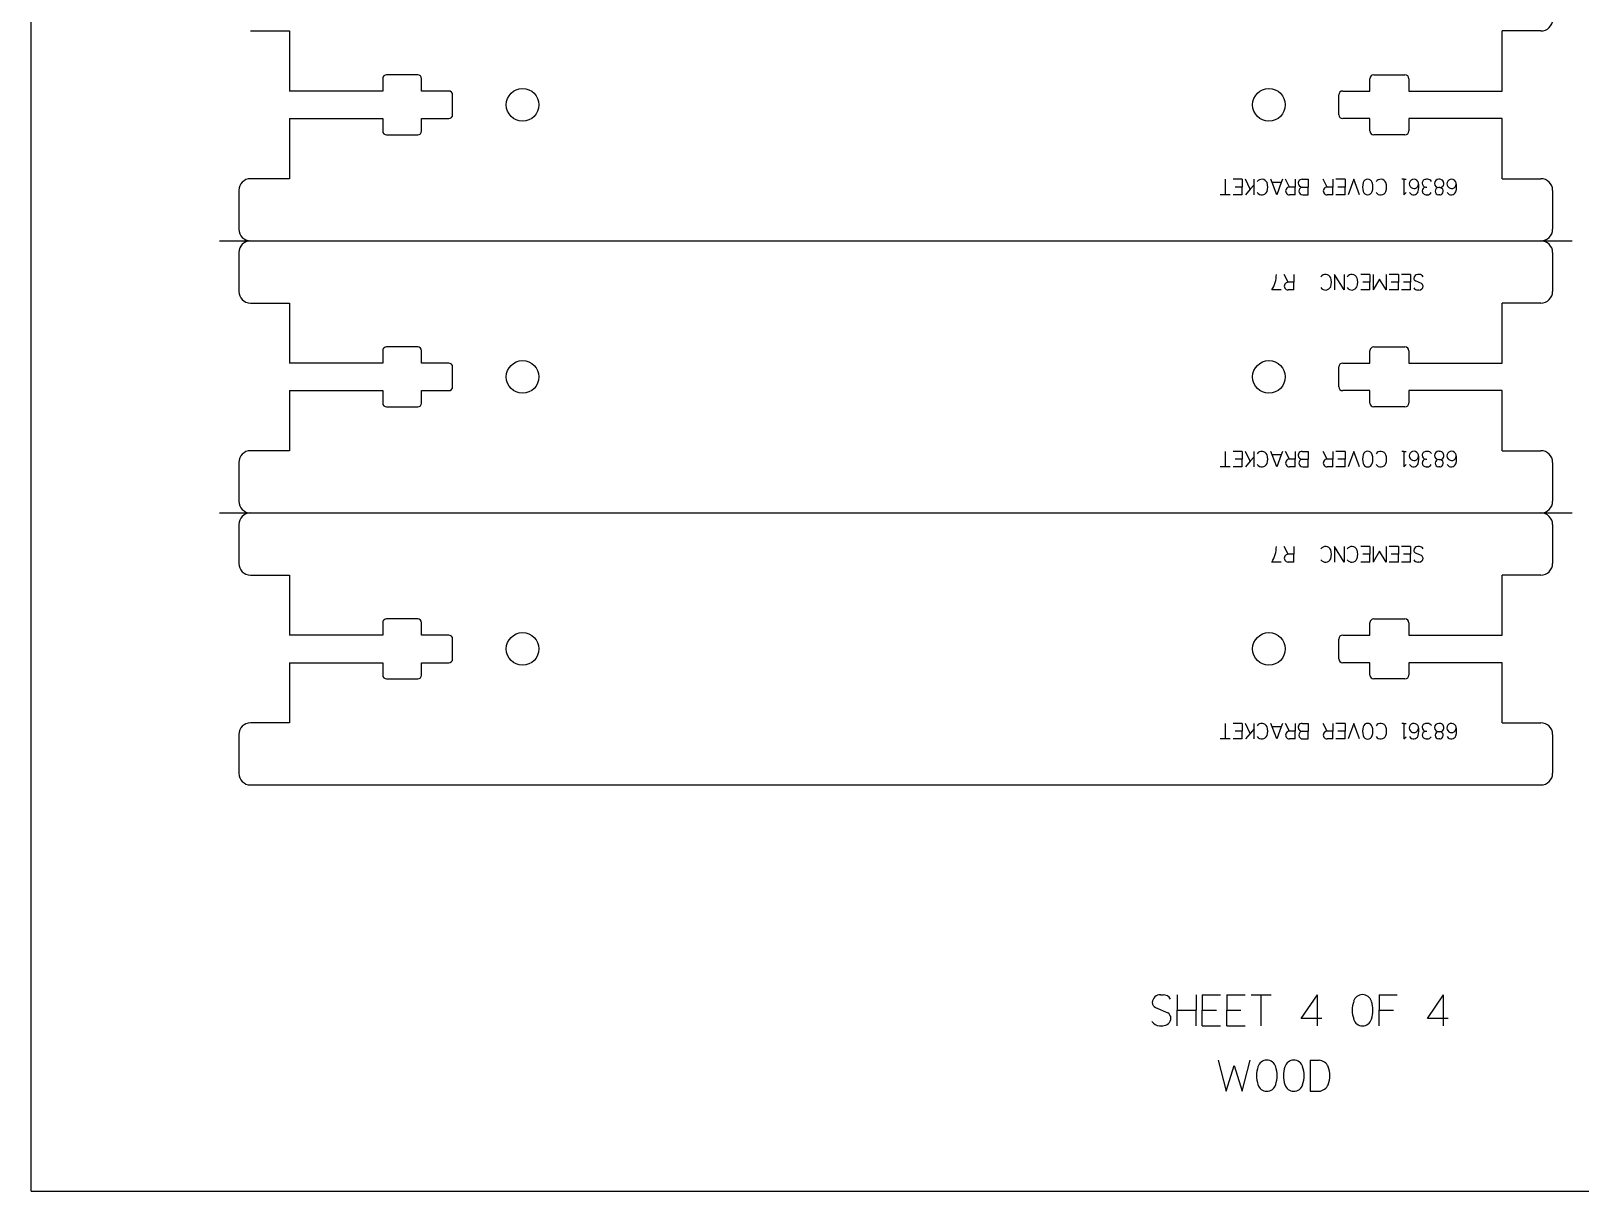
# Model space of a CAD drawing. Header units: inches. Extents: x -1316 to -504, y -773 to -468.
# Drawn here: x -1316.5 to -1117.1, y -772.8 to -623.5 of the extents above; entities that cross this region are included whole.
import ezdxf

# ---------------------------------------------------------------- set-up
doc = ezdxf.new("R2010")
doc.units = ezdxf.units.IN
doc.header["$MEASUREMENT"] = 0
doc.linetypes.add('Continuous2', pattern=[0])
for name, color, linetype in [('68351 TABLE', 1, 'Continuous'), ('68357 Support Panel', 1, 'Continuous'), ('68361 Cover Bracket', 1, 'Continuous'), ('STOCK OUTLINE', 1, 'Continuous')]:
    doc.layers.add(name, color=color, linetype=linetype)

msp = doc.modelspace()

# ---------------------------------------------------------------- linework, layer by layer
at = {"layer": '68351 TABLE', "color": 3, "linetype": 'Continuous2', "lineweight": -3, "true_color": 0x00ff00}
for p, q in [((-1163.77, -755.95), (-1162.73, -759.95)), ((-1162.73, -759.95), (-1161.7, -756.62)), ((-1161.7, -756.62), (-1160.66, -759.95)), ((-1160.66, -759.95), (-1159.63, -755.95)), ((-1151.9, -755.95), (-1151.9, -759.95)), ((-1151.9, -755.95), (-1150.78, -755.95)), ((-1151.9, -759.95), (-1150.78, -759.95))]:
    msp.add_line(p, q, dxfattribs=at)
for centre, radius, start, end in [((-1155.26, -757.95), 3.56, 161.2941, 198.7059), ((-1157.5, -757.14), 1.19, 15.902, 164.098), ((-1159.73, -757.95), 3.56, 341.2941, 18.7059), ((-1151.8, -757.95), 3.56, 161.2941, 198.7059), ((-1154.03, -757.14), 1.19, 15.902, 164.098), ((-1156.26, -757.95), 3.56, 341.2941, 18.7059), ((-1150.92, -757.42), 1.47, 24.3868, 84.6174), ((-1152.96, -757.95), 3.56, 341.2941, 18.7059), ((-1157.5, -758.77), 1.19, 195.902, 344.098), ((-1154.03, -758.77), 1.19, 195.902, 344.098), ((-1150.92, -758.49), 1.47, 275.3825, 335.6132)]:
    msp.add_arc(centre, radius, start, end, dxfattribs=at)
at = {"layer": '68357 Support Panel', "color": 3, "linetype": 'Continuous2', "lineweight": -3, "true_color": 0x00ff00}
for p, q in [((-1171.17, -747.53), (-1170.84, -747.53)), ((-1169.02, -747.53), (-1169.02, -749.53)), ((-1166.6, -747.53), (-1166.6, -749.53)), ((-1165.8, -747.53), (-1163.45, -747.53)), ((-1165.8, -747.53), (-1165.8, -749.53)), ((-1162.65, -747.53), (-1160.3, -747.53)), ((-1162.65, -747.53), (-1162.65, -749.53)), ((-1159.5, -747.53), (-1158.23, -747.53)), ((-1158.23, -751.53), (-1158.23, -747.53)), ((-1158.23, -747.53), (-1156.95, -747.53)), ((-1153.06, -750.59), (-1150.99, -747.53)), ((-1150.99, -751.53), (-1150.99, -747.53)), ((-1143.05, -747.53), (-1140.71, -747.53)), ((-1143.05, -747.53), (-1143.05, -749.53)), ((-1136.82, -750.59), (-1134.75, -747.53)), ((-1134.75, -751.53), (-1134.75, -747.53)), ((-1171.82, -749.19), (-1170.24, -749.87)), ((-1169.02, -749.53), (-1166.6, -749.53)), ((-1169.02, -751.53), (-1169.02, -749.53)), ((-1166.6, -751.53), (-1166.6, -749.53)), ((-1165.8, -749.53), (-1163.96, -749.53)), ((-1165.8, -751.53), (-1165.8, -749.53)), ((-1162.65, -749.53), (-1160.82, -749.53)), ((-1162.65, -751.53), (-1162.65, -749.53)), ((-1143.05, -749.53), (-1141.22, -749.53)), ((-1143.05, -751.53), (-1143.05, -749.53)), ((-1171.29, -751.53), (-1170.89, -751.53)), ((-1165.8, -751.53), (-1163.45, -751.53)), ((-1162.65, -751.53), (-1160.3, -751.53)), ((-1150.4, -750.59), (-1153.06, -750.59)), ((-1134.16, -750.59), (-1136.82, -750.59))]:
    msp.add_line(p, q, dxfattribs=at)
for centre, radius, start, end in [((-1171.18, -748.58), 1.05, 89.2985, 177.3507), ((-1170.86, -748.68), 1.15, 30.522, 89.2985), ((-1145.19, -748.71), 1.19, 15.902, 164.098), ((-1171.38, -748.45), 0.86, 185.1823, 239.3448), ((-1142.95, -749.53), 3.56, 161.2941, 198.7059), ((-1147.42, -749.53), 3.56, 341.2941, 18.7059), ((-1171.28, -750.38), 1.15, 210.522, 269.4411), ((-1170.88, -750.48), 1.05, 269.4411, 357.3507), ((-1170.68, -750.61), 0.86, 5.1822, 59.3448), ((-1145.19, -750.35), 1.19, 195.902, 344.098)]:
    msp.add_arc(centre, radius, start, end, dxfattribs=at)
at = {"layer": '68361 Cover Bracket', "color": 1, "linetype": 'Continuous2', "lineweight": -3, "true_color": 0xff0000}
for p, q in [((-1288.23, -623.55), (-1283.23, -623.55)), ((-1283.23, -623.55), (-1283.23, -631.27)), ((-1122.23, -623.55), (-1127.23, -623.55)), ((-1127.23, -631.27), (-1127.23, -623.55)), ((-1271.23, -629.69), (-1271.23, -631.27)), ((-1266.73, -629.19), (-1270.73, -629.19)), ((-1266.23, -631.27), (-1266.23, -629.69)), ((-1144.23, -631.27), (-1144.23, -629.69)), ((-1143.73, -629.19), (-1139.73, -629.19)), ((-1139.23, -629.69), (-1139.23, -631.27)), ((-1271.23, -631.27), (-1283.23, -631.27)), ((-1262.73, -631.27), (-1266.23, -631.27)), ((-1262.23, -634.32), (-1262.23, -631.77)), ((-1148.23, -634.32), (-1148.23, -631.77)), ((-1147.73, -631.27), (-1144.23, -631.27)), ((-1139.23, -631.27), (-1127.23, -631.27)), ((-1283.23, -634.82), (-1283.23, -642.55)), ((-1283.23, -634.82), (-1271.23, -634.82)), ((-1271.23, -634.82), (-1271.23, -636.41)), ((-1266.23, -636.41), (-1266.23, -634.82)), ((-1266.23, -634.82), (-1262.73, -634.82)), ((-1144.23, -634.82), (-1147.73, -634.82)), ((-1144.23, -636.41), (-1144.23, -634.82)), ((-1139.23, -634.82), (-1139.23, -636.41)), ((-1127.23, -634.82), (-1139.23, -634.82)), ((-1127.23, -642.55), (-1127.23, -634.82)), ((-1270.73, -636.91), (-1266.73, -636.91)), ((-1139.73, -636.91), (-1143.73, -636.91)), ((-1283.23, -642.55), (-1288.23, -642.55)), ((-1127.23, -642.55), (-1122.23, -642.55)), ((-1289.73, -644.05), (-1289.73, -649.05)), ((-1120.73, -644.05), (-1120.73, -649.05)), ((-1289.73, -652.05), (-1289.73, -657.05)), ((-1120.73, -652.05), (-1120.73, -657.05)), ((-1288.23, -658.55), (-1283.23, -658.55)), ((-1283.23, -658.55), (-1283.23, -666.27)), ((-1122.23, -658.55), (-1127.23, -658.55)), ((-1127.23, -666.27), (-1127.23, -658.55)), ((-1271.23, -664.69), (-1271.23, -666.27)), ((-1266.73, -664.19), (-1270.73, -664.19)), ((-1266.23, -666.27), (-1266.23, -664.69)), ((-1144.23, -666.27), (-1144.23, -664.69)), ((-1143.73, -664.19), (-1139.73, -664.19)), ((-1139.23, -664.69), (-1139.23, -666.27)), ((-1271.23, -666.27), (-1283.23, -666.27)), ((-1262.73, -666.27), (-1266.23, -666.27)), ((-1262.23, -669.32), (-1262.23, -666.77)), ((-1148.23, -669.32), (-1148.23, -666.77)), ((-1147.73, -666.27), (-1144.23, -666.27)), ((-1139.23, -666.27), (-1127.23, -666.27)), ((-1283.23, -669.82), (-1283.23, -677.55)), ((-1283.23, -669.82), (-1271.23, -669.82)), ((-1271.23, -669.82), (-1271.23, -671.41)), ((-1266.23, -671.41), (-1266.23, -669.82)), ((-1266.23, -669.82), (-1262.73, -669.82)), ((-1144.23, -669.82), (-1147.73, -669.82)), ((-1144.23, -671.41), (-1144.23, -669.82)), ((-1139.23, -669.82), (-1139.23, -671.41)), ((-1127.23, -669.82), (-1139.23, -669.82)), ((-1127.23, -677.55), (-1127.23, -669.82)), ((-1270.73, -671.91), (-1266.73, -671.91)), ((-1139.73, -671.91), (-1143.73, -671.91)), ((-1283.23, -677.55), (-1288.23, -677.55)), ((-1127.23, -677.55), (-1122.23, -677.55)), ((-1289.73, -679.05), (-1289.73, -684.05)), ((-1120.73, -679.05), (-1120.73, -684.05)), ((-1289.73, -687.05), (-1289.73, -692.05)), ((-1120.73, -687.05), (-1120.73, -692.05)), ((-1288.23, -693.55), (-1283.23, -693.55)), ((-1283.23, -693.55), (-1283.23, -701.27)), ((-1122.23, -693.55), (-1127.23, -693.55)), ((-1127.23, -701.27), (-1127.23, -693.55)), ((-1271.23, -699.69), (-1271.23, -701.27)), ((-1266.73, -699.19), (-1270.73, -699.19)), ((-1266.23, -701.27), (-1266.23, -699.69)), ((-1144.23, -701.27), (-1144.23, -699.69)), ((-1143.73, -699.19), (-1139.73, -699.19)), ((-1139.23, -699.69), (-1139.23, -701.27)), ((-1271.23, -701.27), (-1283.23, -701.27)), ((-1262.73, -701.27), (-1266.23, -701.27)), ((-1262.23, -704.32), (-1262.23, -701.77)), ((-1148.23, -704.32), (-1148.23, -701.77)), ((-1147.73, -701.27), (-1144.23, -701.27)), ((-1139.23, -701.27), (-1127.23, -701.27)), ((-1283.23, -704.82), (-1283.23, -712.55)), ((-1283.23, -704.82), (-1271.23, -704.82)), ((-1271.23, -704.82), (-1271.23, -706.41)), ((-1266.23, -706.41), (-1266.23, -704.82)), ((-1266.23, -704.82), (-1262.73, -704.82)), ((-1144.23, -704.82), (-1147.73, -704.82)), ((-1144.23, -706.41), (-1144.23, -704.82)), ((-1139.23, -704.82), (-1139.23, -706.41)), ((-1127.23, -704.82), (-1139.23, -704.82)), ((-1127.23, -712.55), (-1127.23, -704.82)), ((-1270.73, -706.91), (-1266.73, -706.91)), ((-1139.73, -706.91), (-1143.73, -706.91)), ((-1283.23, -712.55), (-1288.23, -712.55)), ((-1127.23, -712.55), (-1122.23, -712.55)), ((-1289.73, -714.05), (-1289.73, -719.05)), ((-1120.73, -714.05), (-1120.73, -719.05)), ((-1288.23, -720.55), (-1122.23, -720.55))]:
    msp.add_line(p, q, dxfattribs=at)
at = {"layer": '68361 Cover Bracket', "color": 3, "linetype": 'Continuous2', "lineweight": -3, "true_color": 0x00ff00}
for p, q in [((-1162.87, -642.63), (-1162.87, -644.63)), ((-1160.66, -642.63), (-1161.83, -642.63)), ((-1160.66, -643.63), (-1161.58, -643.63)), ((-1160.66, -642.63), (-1160.66, -643.63)), ((-1160.66, -644.63), (-1160.66, -643.63)), ((-1159.65, -643.91), (-1160.26, -642.63)), ((-1159.65, -643.91), (-1160.26, -644.63)), ((-1159.14, -643.32), (-1159.65, -643.91)), ((-1159.14, -643.32), (-1159.14, -642.63)), ((-1159.14, -644.63), (-1159.14, -643.32)), ((-1156.82, -643.06), (-1156.98, -642.63)), ((-1155.64, -643.06), (-1156.82, -643.06)), ((-1156.23, -644.63), (-1156.82, -643.06)), ((-1155.64, -643.06), (-1156.23, -644.63)), ((-1155.48, -642.63), (-1155.64, -643.06)), ((-1154.58, -643.63), (-1155.08, -642.63)), ((-1153.86, -643.63), (-1154.58, -643.63)), ((-1153.86, -642.63), (-1153.86, -643.63)), ((-1153.86, -644.63), (-1153.86, -643.63)), ((-1152.96, -642.63), (-1152.18, -642.63)), ((-1152.92, -643.63), (-1152.18, -643.63)), ((-1152.18, -642.63), (-1152.18, -643.63)), ((-1152.18, -644.63), (-1152.18, -643.63)), ((-1149.74, -643.63), (-1150.24, -642.63)), ((-1149.01, -643.63), (-1149.74, -643.63)), ((-1149.01, -642.63), (-1149.01, -643.63)), ((-1149.01, -644.63), (-1149.01, -643.63)), ((-1147.44, -642.63), (-1148.61, -642.63)), ((-1147.44, -643.63), (-1148.35, -643.63)), ((-1147.44, -642.63), (-1147.44, -643.63)), ((-1147.44, -644.63), (-1147.44, -643.63)), ((-1146.31, -642.63), (-1147.04, -644.63)), ((-1145.58, -644.63), (-1146.31, -642.63)), ((-1139.86, -642.63), (-1140.14, -642.63)), ((-1139.86, -642.63), (-1139.86, -644.63)), ((-1139.86, -642.63), (-1139.57, -642.63)), ((-1137.07, -643.63), (-1136.93, -643.63)), ((-1136.82, -642.63), (-1136.96, -642.63)), ((-1135.26, -642.63), (-1135.39, -642.63)), ((-1135.26, -643.7), (-1135.39, -643.7)), ((-1162.87, -644.63), (-1163.51, -644.63)), ((-1162.23, -644.63), (-1162.87, -644.63)), ((-1160.66, -644.63), (-1161.83, -644.63)), ((-1153.86, -644.63), (-1154.58, -644.63)), ((-1152.87, -644.63), (-1152.18, -644.63)), ((-1149.01, -644.63), (-1149.74, -644.63)), ((-1147.44, -644.63), (-1148.61, -644.63)), ((-1139.86, -644.63), (-1139.57, -644.34)), ((-1136.85, -644.63), (-1136.93, -644.63)), ((-1135.26, -644.63), (-1135.39, -644.63)), ((-1154.76, -655.87), (-1155.26, -654.87)), ((-1154.04, -655.87), (-1154.76, -655.87)), ((-1154.04, -654.87), (-1154.04, -655.87)), ((-1154.04, -656.87), (-1154.04, -655.87)), ((-1148.79, -654.87), (-1148.79, -656.87)), ((-1147.56, -656.87), (-1148.79, -654.87)), ((-1147.56, -654.87), (-1147.56, -656.87)), ((-1144.23, -654.87), (-1145.4, -654.87)), ((-1144.23, -655.87), (-1145.15, -655.87)), ((-1144.23, -654.87), (-1144.23, -655.87)), ((-1144.23, -656.87), (-1144.23, -655.87)), ((-1143.83, -654.87), (-1143.83, -656.87)), ((-1142.99, -655.46), (-1143.83, -656.87)), ((-1142.14, -656.87), (-1142.99, -655.46)), ((-1142.14, -654.87), (-1142.14, -656.87)), ((-1140.57, -654.87), (-1141.74, -654.87)), ((-1140.57, -655.87), (-1141.49, -655.87)), ((-1140.57, -654.87), (-1140.57, -655.87)), ((-1140.57, -656.87), (-1140.57, -655.87)), ((-1139, -654.87), (-1140.17, -654.87)), ((-1139, -655.87), (-1139.91, -655.87)), ((-1139, -654.87), (-1139, -655.87)), ((-1139, -656.87), (-1139, -655.87)), ((-1137.6, -656.04), (-1138.39, -655.71)), ((-1137.86, -654.87), (-1138.07, -654.87)), ((-1155.66, -656.87), (-1156.86, -656.87)), ((-1154.04, -656.87), (-1154.76, -656.87)), ((-1144.23, -656.87), (-1145.4, -656.87)), ((-1140.57, -656.87), (-1141.74, -656.87)), ((-1139, -656.87), (-1140.17, -656.87)), ((-1137.93, -656.88), (-1138.09, -656.87)), ((-1162.87, -677.63), (-1162.87, -679.63)), ((-1160.66, -677.63), (-1161.83, -677.63)), ((-1160.66, -677.63), (-1160.66, -678.63)), ((-1159.65, -678.91), (-1160.26, -677.63)), ((-1159.14, -678.32), (-1159.14, -677.63)), ((-1156.82, -678.06), (-1156.98, -677.63)), ((-1155.48, -677.63), (-1155.64, -678.06)), ((-1154.58, -678.63), (-1155.08, -677.63)), ((-1153.86, -677.63), (-1153.86, -678.63)), ((-1152.96, -677.63), (-1152.18, -677.63)), ((-1152.18, -677.63), (-1152.18, -678.63)), ((-1149.74, -678.63), (-1150.24, -677.63)), ((-1149.01, -677.63), (-1149.01, -678.63)), ((-1147.44, -677.63), (-1148.61, -677.63)), ((-1147.44, -677.63), (-1147.44, -678.63)), ((-1146.31, -677.63), (-1147.04, -679.63)), ((-1145.58, -679.63), (-1146.31, -677.63)), ((-1139.86, -677.63), (-1140.14, -677.63)), ((-1139.86, -677.63), (-1139.86, -679.63)), ((-1139.86, -677.63), (-1139.57, -677.63)), ((-1136.82, -677.63), (-1136.96, -677.63)), ((-1135.26, -677.63), (-1135.39, -677.63)), ((-1162.87, -679.63), (-1163.51, -679.63)), ((-1162.23, -679.63), (-1162.87, -679.63)), ((-1160.66, -679.63), (-1161.83, -679.63)), ((-1160.66, -678.63), (-1161.58, -678.63)), ((-1160.66, -679.63), (-1160.66, -678.63)), ((-1159.65, -678.91), (-1160.26, -679.63)), ((-1159.14, -678.32), (-1159.65, -678.91)), ((-1159.14, -679.63), (-1159.14, -678.32)), ((-1155.64, -678.06), (-1156.82, -678.06)), ((-1156.23, -679.63), (-1156.82, -678.06)), ((-1155.64, -678.06), (-1156.23, -679.63)), ((-1153.86, -678.63), (-1154.58, -678.63)), ((-1153.86, -679.63), (-1154.58, -679.63)), ((-1153.86, -679.63), (-1153.86, -678.63)), ((-1152.92, -678.63), (-1152.18, -678.63)), ((-1152.87, -679.63), (-1152.18, -679.63)), ((-1152.18, -679.63), (-1152.18, -678.63)), ((-1149.01, -678.63), (-1149.74, -678.63)), ((-1149.01, -679.63), (-1149.74, -679.63)), ((-1149.01, -679.63), (-1149.01, -678.63)), ((-1147.44, -679.63), (-1148.61, -679.63)), ((-1147.44, -678.63), (-1148.35, -678.63)), ((-1147.44, -679.63), (-1147.44, -678.63)), ((-1139.86, -679.63), (-1139.57, -679.34)), ((-1137.07, -678.63), (-1136.93, -678.63)), ((-1136.85, -679.63), (-1136.93, -679.63)), ((-1135.26, -678.7), (-1135.39, -678.7)), ((-1135.26, -679.63), (-1135.39, -679.63)), ((-1154.76, -690.87), (-1155.26, -689.87)), ((-1154.04, -689.87), (-1154.04, -690.87)), ((-1148.79, -689.87), (-1148.79, -691.87)), ((-1147.56, -691.87), (-1148.79, -689.87)), ((-1147.56, -689.87), (-1147.56, -691.87)), ((-1144.23, -689.87), (-1145.4, -689.87)), ((-1144.23, -689.87), (-1144.23, -690.87)), ((-1143.83, -689.87), (-1143.83, -691.87)), ((-1142.14, -689.87), (-1142.14, -691.87)), ((-1140.57, -689.87), (-1141.74, -689.87)), ((-1140.57, -689.87), (-1140.57, -690.87)), ((-1139, -689.87), (-1140.17, -689.87)), ((-1139, -689.87), (-1139, -690.87)), ((-1137.86, -689.87), (-1138.07, -689.87)), ((-1155.66, -691.87), (-1156.86, -691.87)), ((-1154.04, -690.87), (-1154.76, -690.87)), ((-1154.04, -691.87), (-1154.76, -691.87)), ((-1154.04, -691.87), (-1154.04, -690.87)), ((-1144.23, -691.87), (-1145.4, -691.87)), ((-1144.23, -690.87), (-1145.15, -690.87)), ((-1144.23, -691.87), (-1144.23, -690.87)), ((-1142.99, -690.46), (-1143.83, -691.87)), ((-1142.14, -691.87), (-1142.99, -690.46)), ((-1140.57, -691.87), (-1141.74, -691.87)), ((-1140.57, -690.87), (-1141.49, -690.87)), ((-1140.57, -691.87), (-1140.57, -690.87)), ((-1139, -691.87), (-1140.17, -691.87)), ((-1139, -690.87), (-1139.91, -690.87)), ((-1139, -691.87), (-1139, -690.87)), ((-1137.6, -691.04), (-1138.39, -690.71)), ((-1137.93, -691.88), (-1138.09, -691.87)), ((-1162.87, -712.63), (-1162.87, -714.63)), ((-1160.66, -712.63), (-1161.83, -712.63)), ((-1160.66, -713.63), (-1161.58, -713.63)), ((-1160.66, -712.63), (-1160.66, -713.63)), ((-1160.66, -714.63), (-1160.66, -713.63)), ((-1159.65, -713.91), (-1160.26, -712.63)), ((-1159.14, -713.32), (-1159.65, -713.91)), ((-1159.14, -713.32), (-1159.14, -712.63)), ((-1159.14, -714.63), (-1159.14, -713.32)), ((-1156.82, -713.06), (-1156.98, -712.63)), ((-1155.64, -713.06), (-1156.82, -713.06)), ((-1156.23, -714.63), (-1156.82, -713.06)), ((-1155.64, -713.06), (-1156.23, -714.63)), ((-1155.48, -712.63), (-1155.64, -713.06)), ((-1154.58, -713.63), (-1155.08, -712.63)), ((-1153.86, -713.63), (-1154.58, -713.63)), ((-1153.86, -712.63), (-1153.86, -713.63)), ((-1153.86, -714.63), (-1153.86, -713.63)), ((-1152.96, -712.63), (-1152.18, -712.63)), ((-1152.92, -713.63), (-1152.18, -713.63)), ((-1152.18, -712.63), (-1152.18, -713.63)), ((-1152.18, -714.63), (-1152.18, -713.63)), ((-1149.74, -713.63), (-1150.24, -712.63)), ((-1149.01, -713.63), (-1149.74, -713.63)), ((-1149.01, -712.63), (-1149.01, -713.63)), ((-1149.01, -714.63), (-1149.01, -713.63)), ((-1147.44, -712.63), (-1148.61, -712.63)), ((-1147.44, -713.63), (-1148.35, -713.63)), ((-1147.44, -712.63), (-1147.44, -713.63)), ((-1147.44, -714.63), (-1147.44, -713.63)), ((-1146.31, -712.63), (-1147.04, -714.63)), ((-1145.58, -714.63), (-1146.31, -712.63)), ((-1139.86, -712.63), (-1140.14, -712.63)), ((-1139.86, -712.63), (-1139.86, -714.63)), ((-1139.86, -712.63), (-1139.57, -712.63)), ((-1137.07, -713.63), (-1136.93, -713.63)), ((-1136.82, -712.63), (-1136.96, -712.63)), ((-1135.26, -712.63), (-1135.39, -712.63)), ((-1135.26, -713.7), (-1135.39, -713.7)), ((-1162.87, -714.63), (-1163.51, -714.63)), ((-1162.23, -714.63), (-1162.87, -714.63)), ((-1160.66, -714.63), (-1161.83, -714.63)), ((-1159.65, -713.91), (-1160.26, -714.63)), ((-1153.86, -714.63), (-1154.58, -714.63)), ((-1152.87, -714.63), (-1152.18, -714.63)), ((-1149.01, -714.63), (-1149.74, -714.63)), ((-1147.44, -714.63), (-1148.61, -714.63)), ((-1139.86, -714.63), (-1139.57, -714.34)), ((-1136.85, -714.63), (-1136.93, -714.63)), ((-1135.26, -714.63), (-1135.39, -714.63))]:
    msp.add_line(p, q, dxfattribs=at)
at = {"layer": '68361 Cover Bracket', "color": 5, "linetype": 'Continuous2', "lineweight": -3, "true_color": 0x0000ff}
for p, q in [((-1292.23, -650.55), (-1118.23, -650.55)), ((-1292.23, -685.55), (-1118.23, -685.55))]:
    msp.add_line(p, q, dxfattribs=at)
for centre in [(-1253.23, -633.05), (-1157.23, -633.05), (-1253.23, -668.05), (-1157.23, -668.05), (-1253.23, -703.05), (-1157.23, -703.05)]:
    msp.add_circle(centre, 2.1, dxfattribs=at)
at = {"layer": '68361 Cover Bracket', "color": 1, "linetype": 'Continuous2', "lineweight": -3, "true_color": 0xff0000}
for centre, radius, start, end in [((-1122.23, -622.05), 1.5, 270, 0), ((-1270.73, -629.69), 0.5, 90, 180), ((-1266.73, -629.69), 0.5, 360, 90), ((-1143.73, -629.69), 0.5, 90, 180), ((-1139.73, -629.69), 0.5, 360, 90), ((-1262.73, -631.77), 0.5, 360, 90), ((-1147.73, -631.77), 0.5, 90, 180), ((-1262.73, -634.32), 0.5, 270, 0), ((-1147.73, -634.32), 0.5, 180, 270), ((-1270.73, -636.41), 0.5, 180, 270), ((-1266.73, -636.41), 0.5, 270, 0), ((-1143.73, -636.41), 0.5, 180, 270), ((-1139.73, -636.41), 0.5, 270, 0), ((-1288.23, -644.05), 1.5, 90, 180), ((-1122.23, -644.05), 1.5, 0, 90), ((-1288.23, -649.05), 1.5, 180, 270), ((-1122.23, -649.05), 1.5, 270, 360), ((-1288.23, -652.05), 1.5, 90, 180), ((-1122.23, -652.05), 1.5, 0, 90), ((-1288.23, -657.05), 1.5, 180, 270), ((-1122.23, -657.05), 1.5, 270, 0), ((-1270.73, -664.69), 0.5, 90, 180), ((-1266.73, -664.69), 0.5, 360, 90), ((-1143.73, -664.69), 0.5, 90, 180), ((-1139.73, -664.69), 0.5, 360, 90), ((-1262.73, -666.77), 0.5, 360, 90), ((-1147.73, -666.77), 0.5, 90, 180), ((-1262.73, -669.32), 0.5, 270, 0), ((-1147.73, -669.32), 0.5, 180, 270), ((-1270.73, -671.41), 0.5, 180, 270), ((-1266.73, -671.41), 0.5, 270, 0), ((-1143.73, -671.41), 0.5, 180, 270), ((-1139.73, -671.41), 0.5, 270, 0), ((-1288.23, -679.05), 1.5, 90, 180), ((-1122.23, -679.05), 1.5, 0, 90), ((-1288.23, -684.05), 1.5, 180, 270), ((-1288.23, -687.05), 1.5, 90, 180), ((-1122.23, -684.05), 1.5, 270, 360), ((-1122.23, -687.05), 1.5, 0, 90), ((-1288.23, -692.05), 1.5, 180, 270), ((-1122.23, -692.05), 1.5, 270, 0), ((-1270.73, -699.69), 0.5, 90, 180), ((-1266.73, -699.69), 0.5, 360, 90), ((-1143.73, -699.69), 0.5, 90, 180), ((-1139.73, -699.69), 0.5, 360, 90), ((-1262.73, -701.77), 0.5, 360, 90), ((-1147.73, -701.77), 0.5, 90, 180), ((-1262.73, -704.32), 0.5, 270, 0), ((-1147.73, -704.32), 0.5, 180, 270), ((-1270.73, -706.41), 0.5, 180, 270), ((-1266.73, -706.41), 0.5, 270, 0), ((-1143.73, -706.41), 0.5, 180, 270), ((-1139.73, -706.41), 0.5, 270, 0), ((-1288.23, -714.05), 1.5, 90, 180), ((-1122.23, -714.05), 1.5, 0, 90), ((-1288.23, -719.05), 1.5, 180, 270), ((-1122.23, -719.05), 1.5, 270, 360)]:
    msp.add_arc(centre, radius, start, end, dxfattribs=at)
at = {"layer": '68361 Cover Bracket', "color": 3, "linetype": 'Continuous2', "lineweight": -3, "true_color": 0x00ff00}
for centre, radius, start, end in [((-1158.14, -643.36), 0.735, 24.3868, 144.32), ((-1159.16, -643.63), 1.78, 341.2941, 18.7059), ((-1154.58, -644.13), 0.5, 89.9912, 270), ((-1152.96, -643.13), 0.5, 90, 273.9129), ((-1152.87, -644.13), 0.5, 95.7176, 270), ((-1149.74, -644.13), 0.5, 89.9912, 270), ((-1143.4, -643.63), 1.78, 161.2941, 198.7059), ((-1144.51, -643.22), 0.595, 15.902, 164.098), ((-1145.63, -643.63), 1.78, 341.2941, 18.7059), ((-1142.85, -643.36), 0.735, 24.3868, 144.32), ((-1143.87, -643.63), 1.78, 341.2941, 18.7059), ((-1138.58, -643.22), 0.594, 162.2661, 13.7339), ((-1138.58, -643.22), 0.595, 13.902, 162.098), ((-1139.71, -643.59), 1.78, 339.2941, 16.7059), ((-1137.07, -643.13), 0.457, 131.1859, 180), ((-1137.02, -643.13), 0.504, 180, 264.185), ((-1136.99, -644.13), 0.504, 99.0881, 180), ((-1136.96, -643.26), 0.631, 90.0001, 131.1859), ((-1136.82, -643.21), 0.577, 30.2932, 90.0001), ((-1135.39, -643.16), 0.536, 90, 180), ((-1135.39, -643.16), 0.536, 180, 270), ((-1135.39, -644.16), 0.464, 90, 180), ((-1135.26, -643.16), 0.536, 34.6857, 90), ((-1135.26, -643.16), 0.536, 270, 34.6857), ((-1135.26, -644.16), 0.464, 297.5491, 90), ((-1133.73, -643.22), 0.594, 162.2661, 13.7339), ((-1133.73, -643.22), 0.595, 13.902, 162.098), ((-1134.86, -643.59), 1.78, 339.2941, 16.7059), ((-1158.14, -643.9), 0.735, 215.68, 335.6132), ((-1144.51, -644.04), 0.595, 195.902, 344.098), ((-1142.85, -643.9), 0.735, 215.68, 335.6132), ((-1138.61, -644.04), 0.595, 209.3075, 342.098), ((-1137.04, -644.13), 0.457, 180, 228.8141), ((-1136.93, -644), 0.631, 228.8141, 269.9999), ((-1136.85, -644.05), 0.577, 269.9999, 329.7068), ((-1135.39, -644.16), 0.464, 180, 270), ((-1135.26, -644.16), 0.464, 270, 297.5491), ((-1133.76, -644.04), 0.595, 209.3075, 342.098), ((-1159.9, -654.87), 3.63, 326.6069, 359.9947), ((-1154.76, -656.37), 0.5, 89.9912, 270), ((-1149.95, -655.61), 0.735, 24.3868, 144.32), ((-1150.97, -655.87), 1.78, 341.2941, 18.7059), ((-1146.57, -655.61), 0.735, 24.3868, 144.32), ((-1147.58, -655.87), 1.78, 341.2941, 18.7059), ((-1138.07, -655.4), 0.526, 89.4411, 177.3507), ((-1138.17, -655.34), 0.43, 185.1822, 239.3448), ((-1137.87, -655.45), 0.577, 30.522, 89.4411), ((-1149.95, -656.14), 0.735, 215.68, 335.6132), ((-1146.57, -656.14), 0.735, 215.68, 335.6132), ((-1138.08, -656.3), 0.577, 210.522, 269.2985), ((-1137.92, -656.35), 0.526, 269.2985, 357.3507), ((-1137.82, -656.41), 0.43, 5.1823, 59.3448), ((-1158.14, -678.36), 0.735, 24.3868, 144.32), ((-1152.96, -678.13), 0.5, 90, 273.9129), ((-1144.51, -678.22), 0.595, 15.902, 164.098), ((-1142.85, -678.36), 0.735, 24.3868, 144.32), ((-1138.58, -678.22), 0.595, 13.902, 162.098), ((-1137.07, -678.13), 0.457, 131.1859, 180), ((-1136.96, -678.26), 0.631, 90.0001, 131.1859), ((-1136.82, -678.21), 0.577, 30.2932, 90.0001), ((-1135.39, -678.16), 0.536, 90, 180), ((-1135.26, -678.16), 0.536, 34.6857, 90), ((-1135.26, -678.16), 0.536, 270, 34.6857), ((-1133.73, -678.22), 0.595, 13.902, 162.098), ((-1158.14, -678.9), 0.735, 215.68, 335.6132), ((-1159.16, -678.63), 1.78, 341.2941, 18.7059), ((-1154.58, -679.13), 0.5, 89.9912, 270), ((-1152.87, -679.13), 0.5, 95.7176, 270), ((-1149.74, -679.13), 0.5, 89.9912, 270), ((-1143.4, -678.63), 1.78, 161.2941, 198.7059), ((-1144.51, -679.04), 0.595, 195.902, 344.098), ((-1145.63, -678.63), 1.78, 341.2941, 18.7059), ((-1142.85, -678.9), 0.735, 215.68, 335.6132), ((-1143.87, -678.63), 1.78, 341.2941, 18.7059), ((-1138.58, -678.22), 0.594, 162.2661, 13.7339), ((-1138.61, -679.04), 0.595, 209.3075, 342.098), ((-1139.71, -678.59), 1.78, 339.2941, 16.7059), ((-1137.02, -678.13), 0.504, 180, 264.185), ((-1136.99, -679.13), 0.504, 99.0881, 180), ((-1137.04, -679.13), 0.457, 180, 228.8141), ((-1136.93, -679), 0.631, 228.8141, 269.9999), ((-1136.85, -679.05), 0.577, 269.9999, 329.7068), ((-1135.39, -678.16), 0.536, 180, 270), ((-1135.39, -679.16), 0.464, 90, 180), ((-1135.39, -679.16), 0.464, 180, 270), ((-1135.26, -679.16), 0.464, 297.5491, 90), ((-1135.26, -679.16), 0.464, 270, 297.5491), ((-1133.73, -678.22), 0.594, 162.2661, 13.7339), ((-1133.76, -679.04), 0.595, 209.3075, 342.098), ((-1134.86, -678.59), 1.78, 339.2941, 16.7059), ((-1159.9, -689.87), 3.63, 326.6069, 359.9947), ((-1149.95, -690.61), 0.735, 24.3868, 144.32), ((-1146.57, -690.61), 0.735, 24.3868, 144.32), ((-1138.07, -690.4), 0.526, 89.4411, 177.3507), ((-1137.87, -690.45), 0.577, 30.522, 89.4411), ((-1154.76, -691.37), 0.5, 89.9912, 270), ((-1149.95, -691.14), 0.735, 215.68, 335.6132), ((-1150.97, -690.87), 1.78, 341.2941, 18.7059), ((-1146.57, -691.14), 0.735, 215.68, 335.6132), ((-1147.58, -690.87), 1.78, 341.2941, 18.7059), ((-1138.17, -690.34), 0.43, 185.1822, 239.3448), ((-1138.08, -691.3), 0.577, 210.522, 269.2985), ((-1137.92, -691.35), 0.526, 269.2985, 357.3507), ((-1137.82, -691.41), 0.43, 5.1823, 59.3448), ((-1158.14, -713.36), 0.735, 24.3868, 144.32), ((-1159.16, -713.63), 1.78, 341.2941, 18.7059), ((-1154.58, -714.13), 0.5, 89.9912, 270), ((-1152.96, -713.13), 0.5, 90, 273.9129), ((-1152.87, -714.13), 0.5, 95.7176, 270), ((-1149.74, -714.13), 0.5, 89.9912, 270), ((-1143.4, -713.63), 1.78, 161.2941, 198.7059), ((-1144.51, -713.22), 0.595, 15.902, 164.098), ((-1145.63, -713.63), 1.78, 341.2941, 18.7059), ((-1142.85, -713.36), 0.735, 24.3868, 144.32), ((-1143.87, -713.63), 1.78, 341.2941, 18.7059), ((-1138.58, -713.22), 0.594, 162.2661, 13.7339), ((-1138.58, -713.22), 0.595, 13.902, 162.098), ((-1139.71, -713.59), 1.78, 339.2941, 16.7059), ((-1137.07, -713.13), 0.457, 131.1859, 180), ((-1137.02, -713.13), 0.504, 180, 264.185), ((-1136.99, -714.13), 0.504, 99.0881, 180), ((-1136.96, -713.26), 0.631, 90.0001, 131.1859), ((-1136.82, -713.21), 0.577, 30.2932, 90.0001), ((-1135.39, -713.16), 0.536, 90, 180), ((-1135.39, -713.16), 0.536, 180, 270), ((-1135.39, -714.16), 0.464, 90, 180), ((-1135.26, -713.16), 0.536, 34.6857, 90), ((-1135.26, -713.16), 0.536, 270, 34.6857), ((-1135.26, -714.16), 0.464, 297.5491, 90), ((-1133.73, -713.22), 0.594, 162.2661, 13.7339), ((-1133.73, -713.22), 0.595, 13.902, 162.098), ((-1134.86, -713.59), 1.78, 339.2941, 16.7059), ((-1158.14, -713.9), 0.735, 215.68, 335.6132), ((-1144.51, -714.04), 0.595, 195.902, 344.098), ((-1142.85, -713.9), 0.735, 215.68, 335.6132), ((-1138.61, -714.04), 0.595, 209.3075, 342.098), ((-1137.04, -714.13), 0.457, 180, 228.8141), ((-1136.93, -714), 0.631, 228.8141, 269.9999), ((-1136.85, -714.05), 0.577, 269.9999, 329.7068), ((-1135.39, -714.16), 0.464, 180, 270), ((-1135.26, -714.16), 0.464, 270, 297.5491), ((-1133.76, -714.04), 0.595, 209.3075, 342.098)]:
    msp.add_arc(centre, radius, start, end, dxfattribs=at)
at = {"layer": 'STOCK OUTLINE', "color": 2, "linetype": 'Continuous2', "lineweight": -3, "true_color": 0xffff00}
for q in [(-1316.47, -467.99), (-503.67, -772.79)]:
    msp.add_line((-1316.47, -772.79), q, dxfattribs=at)

doc.saveas('drawing.dxf')
